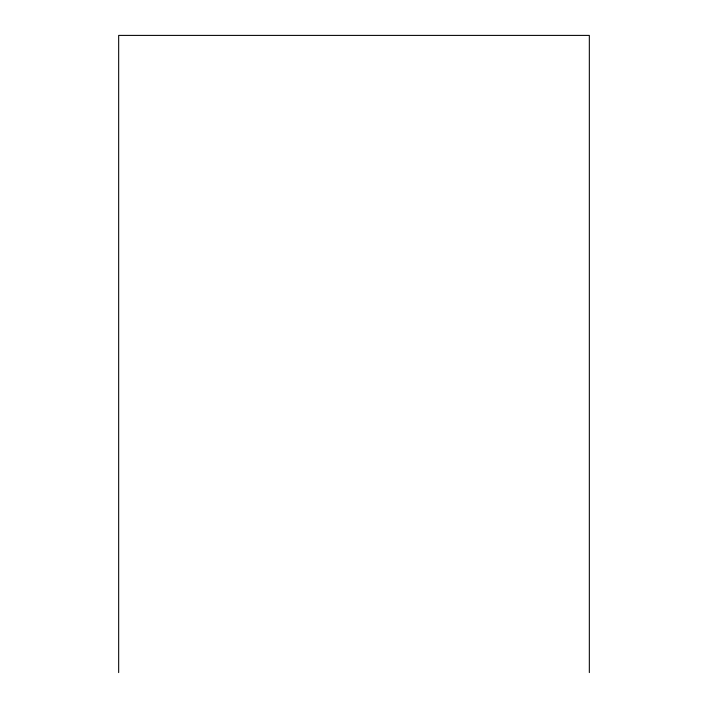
<?xml version="1.0" encoding="UTF-8"?>
<svg xmlns="http://www.w3.org/2000/svg" width="708" height="708" viewBox="0 0 708 708"><rect width="100%" height="100%" fill="white"/><g stroke="black" fill="none" stroke-linecap="round" stroke-linejoin="round"><path stroke-width="1.06" d="M589.33 672.6L589.33 35.4L118.67 35.4L118.67 672.6"/></g></svg>
